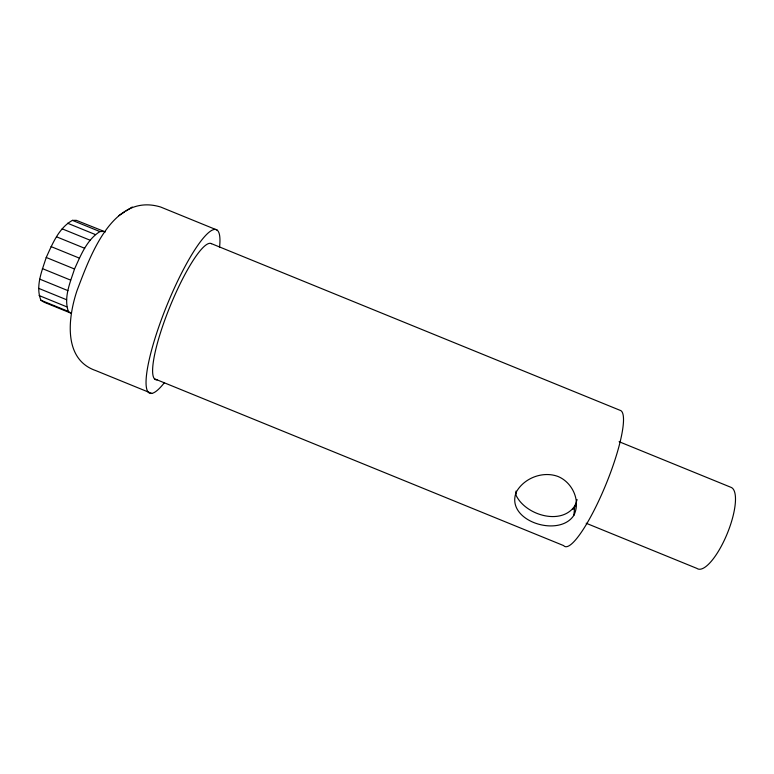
<?xml version="1.0" encoding="UTF-8"?>
<svg xmlns="http://www.w3.org/2000/svg" width="774" height="774" viewBox="0 0 774 774"><rect width="100%" height="100%" fill="white"/><g stroke="black" fill="none" stroke-linecap="round" stroke-linejoin="round"><path stroke-width="1.16" d="M516.016 491.103L515.987 495.099C525.43 515.697 564.053 526.901 576.291 503.429M573.853 515.358C581.013 500.933 572.518 482.483 558.073 476.503C542.942 470.805 524.23 477.935 516.355 491.916C504.667 520.718 558.934 538.346 573.853 515.358L574.753 506.409L577.104 499.578M40.925 300.244L68.344 311.419L71.169 313.267L44.031 302.199L40.925 300.244C35.256 286.303 41.96 270.91 46.227 257.461C52.477 243.858 58.718 228.04 72.417 220.367L76.316 220.338L105.39 231.929M68.344 311.419C63.468 297.38 70.26 282.384 74.517 269.004C80.748 255.449 86.727 239.824 99.923 231.581L103.532 231.445M216.981 230.004L160.673 207.035C112.414 192.213 89.968 256.6 77.042 290.531C68.228 316.682 62.578 359.175 95.715 370.572L151.704 393.405M118.751 215.694L124.459 212.037M126.046 210.983L132.277 206.997M211.331 243.617L619.993 410.288A73.491 14.561 -67.8 0 1 605.104 486.449A73.491 14.561 -67.8 0 1 563.666 545.612L154.732 378.883M619.103 441.702L731.053 487.359A44.031 13.893 -67.8 0 1 726.709 534.882A44.031 13.893 -67.8 0 1 696.91 568.406L586.17 523.243M72.417 220.367L99.923 231.581M67.59 223.231L95.357 234.551M62.162 228.833L90.142 240.24M56.502 236.796L84.666 248.28M51.055 246.587L79.316 258.11M46.227 257.461L74.517 269.004M42.377 268.607L70.618 280.12M39.813 279.162L67.928 290.627M38.7 288.363L66.632 299.751M39.097 295.542L66.787 306.833M157.122 379.86A73.52 14.309 -67.8 0 1 169.129 308.671A73.52 14.309 -67.8 0 1 211.515 243.694M164.494 382.559A88.304 17.202 -67.8 0 1 148.966 360.79A88.304 17.202 -67.8 0 1 193.055 252.556A88.304 17.202 -67.8 0 1 219.535 247.438M574.753 506.409A58.747 10.865 -67.8 0 1 572.983 509.495"/></g></svg>
